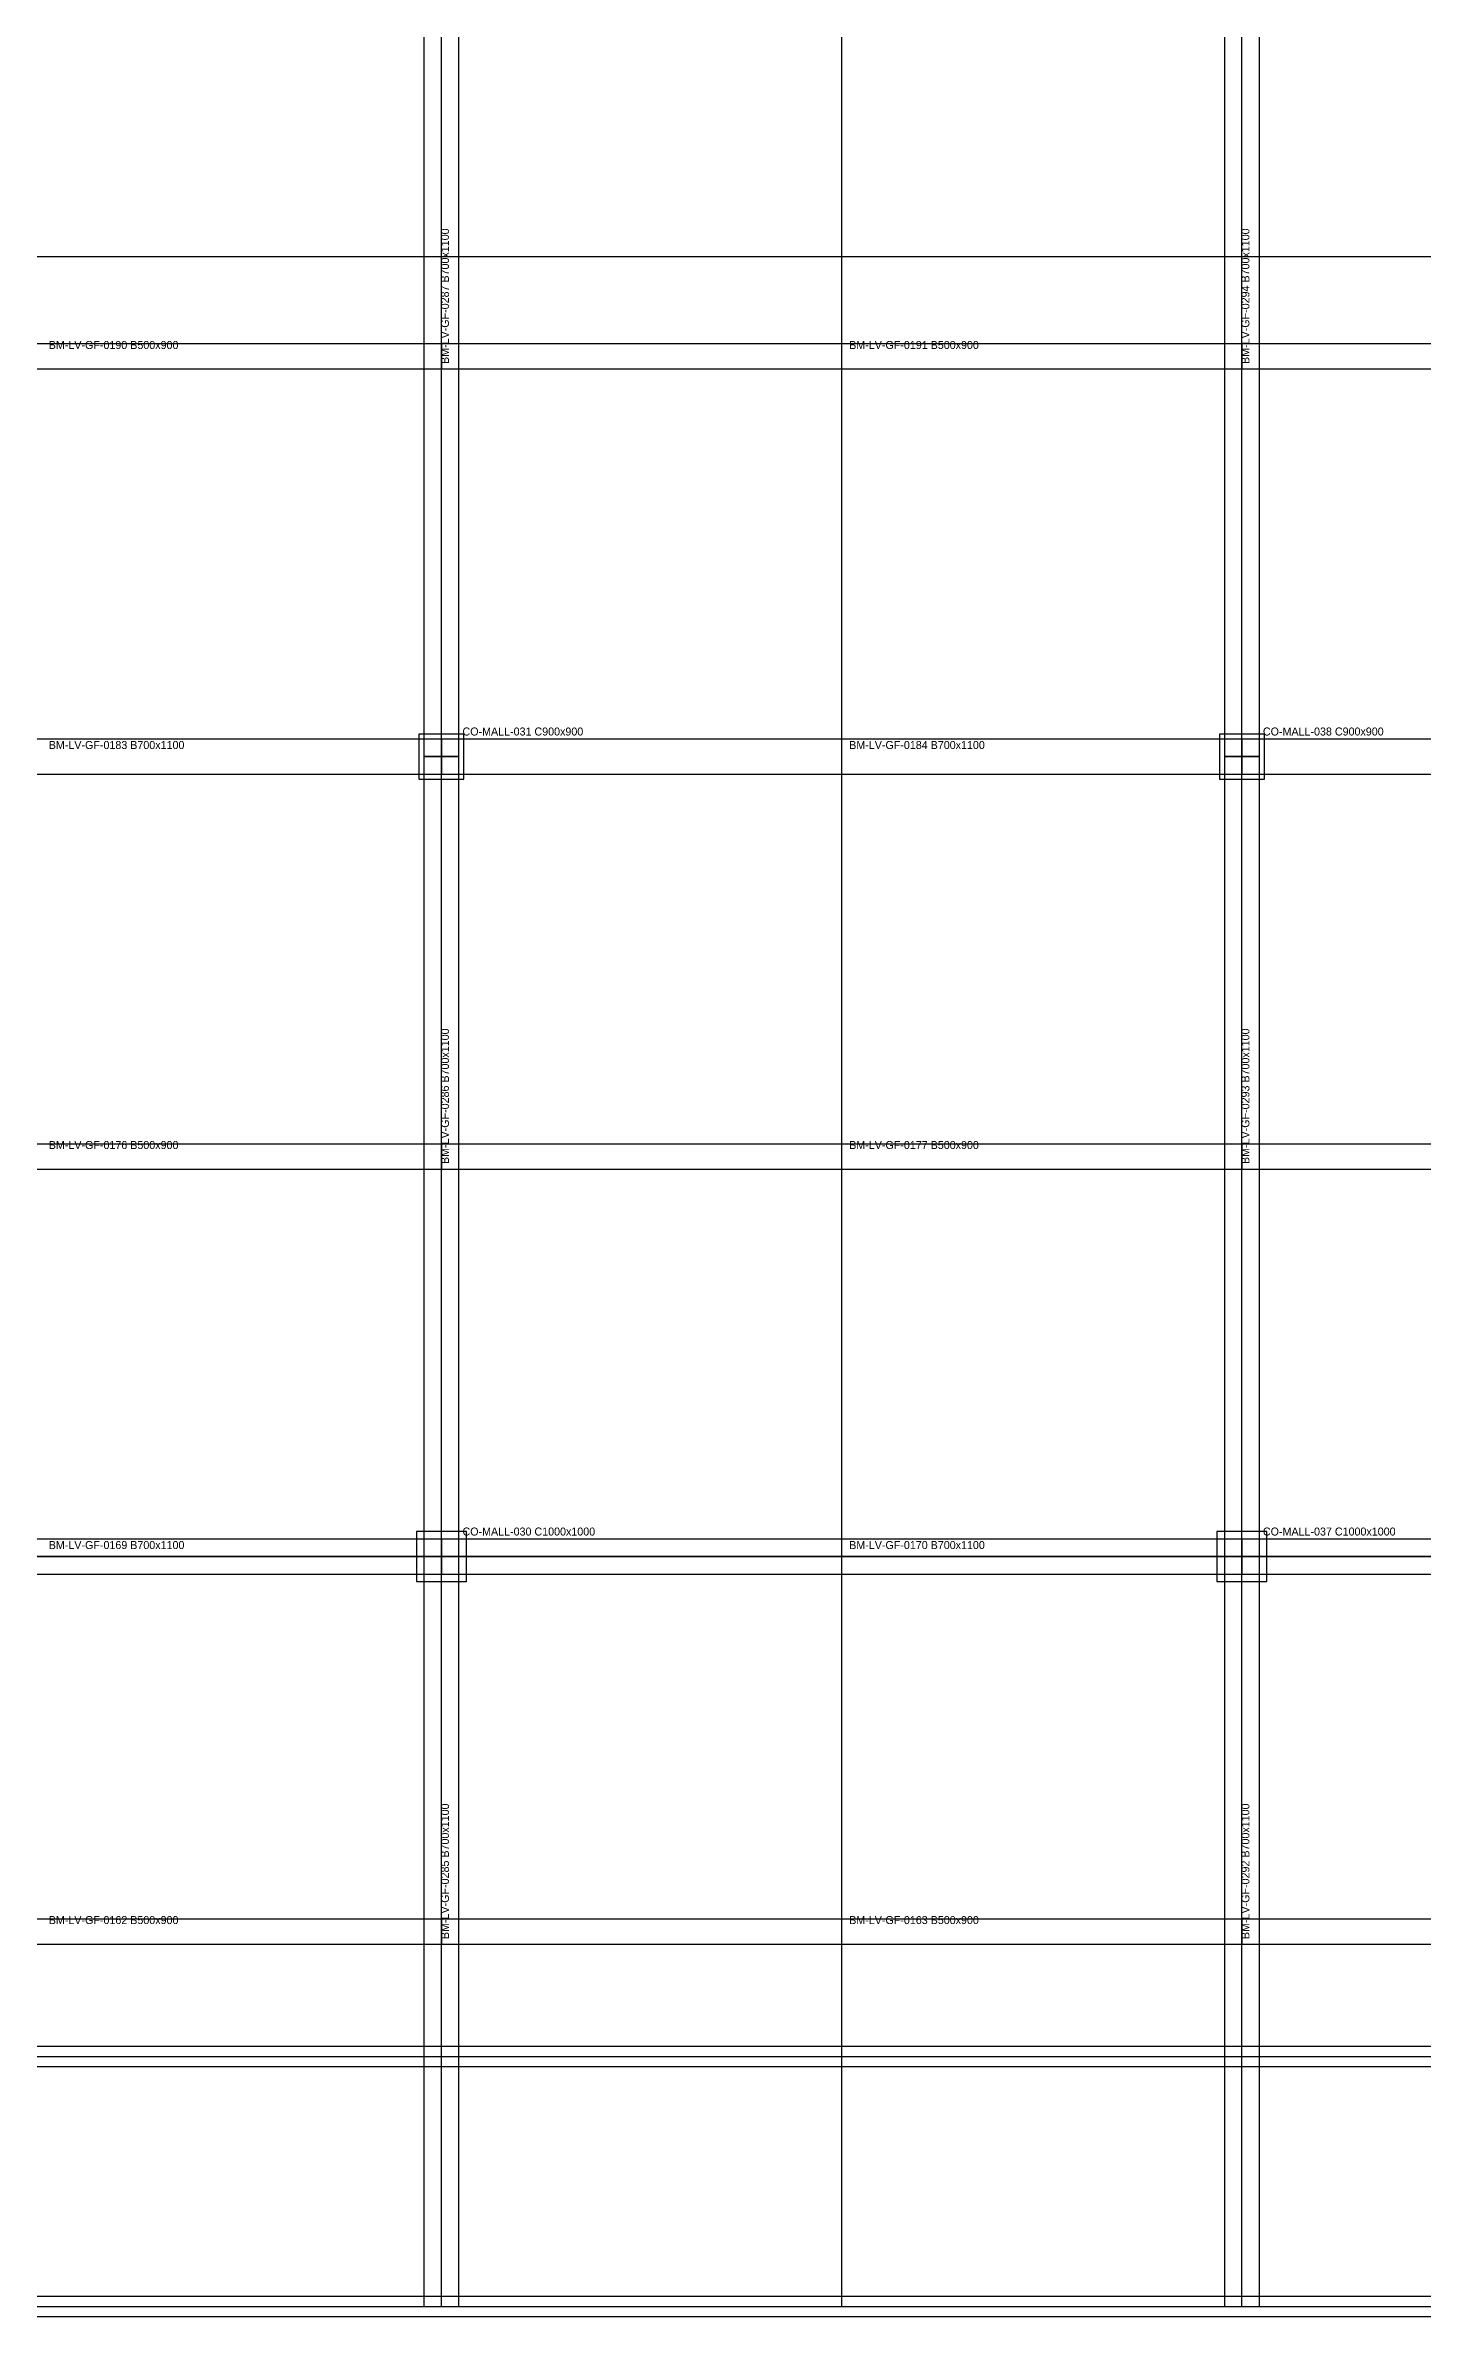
# Model space of a CAD drawing. Header units: millimetres. Extents: x -450 to 225826, y -254450 to 109948.
# Drawn here: x 171084 to 198611, y -200 to 45221 of the extents above; entities that cross this region are included whole.
import ezdxf

# ---------------------------------------------------------------- set-up
doc = ezdxf.new("R2010")
doc.units = ezdxf.units.MM
for name, color, linetype in [('LV-GF_BEAM', 5, 'Continuous'), ('LV-GF_BOUNDARY', 6, 'Continuous'), ('LV-GF_COLUMN', 1, 'Continuous'), ('LV-GF_GRID', 8, 'Continuous'), ('LV-GF_KEEP_OUT', 4, 'Continuous'), ('LV-GF_SLAB', 7, 'Continuous'), ('LV-GF_WALL', 3, 'Continuous'), ('TEXT', 7, 'Continuous')]:
    doc.layers.add(name, color=color, linetype=linetype)

msp = doc.modelspace()

# ---------------------------------------------------------------- linework, layer by layer
at = {"layer": 'LV-GF_BEAM'}
for points in [[(178650, 31000), (179350, 31000), (179350, 47000), (178650, 47000), (178650, 31000)], [(194650, 31000), (195350, 31000), (195350, 47000), (194650, 47000), (194650, 31000)], [(163000, 39250), (163000, 38750), (179000, 38750), (179000, 39250), (163000, 39250)], [(179000, 39250), (179000, 38750), (195000, 38750), (195000, 39250), (179000, 39250)], [(195000, 39250), (195000, 38750), (211000, 38750), (211000, 39250), (195000, 39250)], [(163000, 31350), (163000, 30650), (179000, 30650), (179000, 31350), (163000, 31350)], [(179000, 31350), (179000, 30650), (195000, 30650), (195000, 31350), (179000, 31350)], [(195000, 31350), (195000, 30650), (211000, 30650), (211000, 31350), (195000, 31350)], [(178650, 15000), (179350, 15000), (179350, 31000), (178650, 31000), (178650, 15000)], [(194650, 15000), (195350, 15000), (195350, 31000), (194650, 31000), (194650, 15000)], [(163000, 23250), (163000, 22750), (179000, 22750), (179000, 23250), (163000, 23250)], [(179000, 23250), (179000, 22750), (195000, 22750), (195000, 23250), (179000, 23250)], [(195000, 23250), (195000, 22750), (211000, 22750), (211000, 23250), (195000, 23250)], [(163000, 15350), (163000, 14650), (179000, 14650), (179000, 15350), (163000, 15350)], [(178650, 0), (179350, 0), (179350, 15000), (178650, 15000), (178650, 0)], [(179000, 15350), (179000, 14650), (195000, 14650), (195000, 15350), (179000, 15350)], [(194650, 0), (195350, 0), (195350, 15000), (194650, 15000), (194650, 0)], [(195000, 15350), (195000, 14650), (211000, 14650), (211000, 15350), (195000, 15350)], [(163000, 7750), (163000, 7250), (179000, 7250), (179000, 7750), (163000, 7750)], [(179000, 7750), (179000, 7250), (195000, 7250), (195000, 7750), (179000, 7750)], [(195000, 7750), (195000, 7250), (211000, 7250), (211000, 7750), (195000, 7750)]]:
    msp.add_lwpolyline(points, close=True, dxfattribs=at)
at = {"layer": 'LV-GF_BOUNDARY'}
msp.add_lwpolyline([(119000, 0), (223000, 0), (223000, 102000), (119000, 102000), (119000, 0)], close=True, dxfattribs=at)
at = {"layer": 'LV-GF_COLUMN'}
for points in [[(178550, 30550), (179450, 30550), (179450, 31450), (178550, 31450), (178550, 30550)], [(194550, 30550), (195450, 30550), (195450, 31450), (194550, 31450), (194550, 30550)], [(178500, 14500), (179500, 14500), (179500, 15500), (178500, 15500), (178500, 14500)], [(194500, 14500), (195500, 14500), (195500, 15500), (194500, 15500), (194500, 14500)]]:
    msp.add_lwpolyline(points, close=True, dxfattribs=at)
at = {"layer": 'LV-GF_GRID'}
for points in [[(179000, 0), (179000, 102000)], [(187000, 0), (187000, 102000)], [(195000, 0), (195000, 102000)], [(119000, 41000), (223000, 41000)], [(119000, 15000), (223000, 15000)], [(119000, 5000), (223000, 5000)], [(119000, 0), (223000, 0)]]:
    msp.add_lwpolyline(points, dxfattribs=at)
at = {"layer": 'LV-GF_KEEP_OUT'}
msp.add_lwpolyline([(131000, 5000), (211000, 5000), (211000, 15000), (131000, 15000), (131000, 5000)], close=True, dxfattribs=at)
at = {"layer": 'LV-GF_SLAB'}
msp.add_lwpolyline([(119000, 0), (223000, 0), (223000, 102000), (119000, 102000), (119000, 0)], close=True, dxfattribs=at)
at = {"layer": 'LV-GF_WALL'}
for points in [[(131000, 5200), (131000, 4800), (211000, 4800), (211000, 5200), (131000, 5200)], [(131000, 200), (131000, -200), (211000, -200), (211000, 200), (131000, 200)]]:
    msp.add_lwpolyline(points, close=True, dxfattribs=at)

# ---------------------------------------------------------------- texts
at = {"layer": 'TEXT'}
for s, p in [('BM-LV-GF-0287 B700x1100', (179150, 38850)), ('BM-LV-GF-0294 B700x1100', (195150, 38850)), ('BM-LV-GF-0286 B700x1100', (179150, 22850)), ('BM-LV-GF-0293 B700x1100', (195150, 22850)), ('BM-LV-GF-0285 B700x1100', (179150, 7350)), ('BM-LV-GF-0292 B700x1100', (195150, 7350))]:
    msp.add_text(s, height=160, rotation=90, dxfattribs=at).set_placement(p)
for s, p in [('BM-LV-GF-0190 B500x900', (171150, 39150)), ('BM-LV-GF-0191 B500x900', (187150, 39150)), ('CO-MALL-031 C900x900', (179420, 31420)), ('CO-MALL-038 C900x900', (195420, 31420)), ('BM-LV-GF-0183 B700x1100', (171150, 31150)), ('BM-LV-GF-0184 B700x1100', (187150, 31150)), ('BM-LV-GF-0176 B500x900', (171150, 23150)), ('BM-LV-GF-0177 B500x900', (187150, 23150)), ('CO-MALL-030 C1000x1000', (179420, 15420)), ('CO-MALL-037 C1000x1000', (195420, 15420)), ('BM-LV-GF-0169 B700x1100', (171150, 15150)), ('BM-LV-GF-0170 B700x1100', (187150, 15150)), ('BM-LV-GF-0162 B500x900', (171150, 7650)), ('BM-LV-GF-0163 B500x900', (187150, 7650))]:
    msp.add_text(s, height=160, dxfattribs=at).set_placement(p)

doc.saveas('drawing.dxf')
